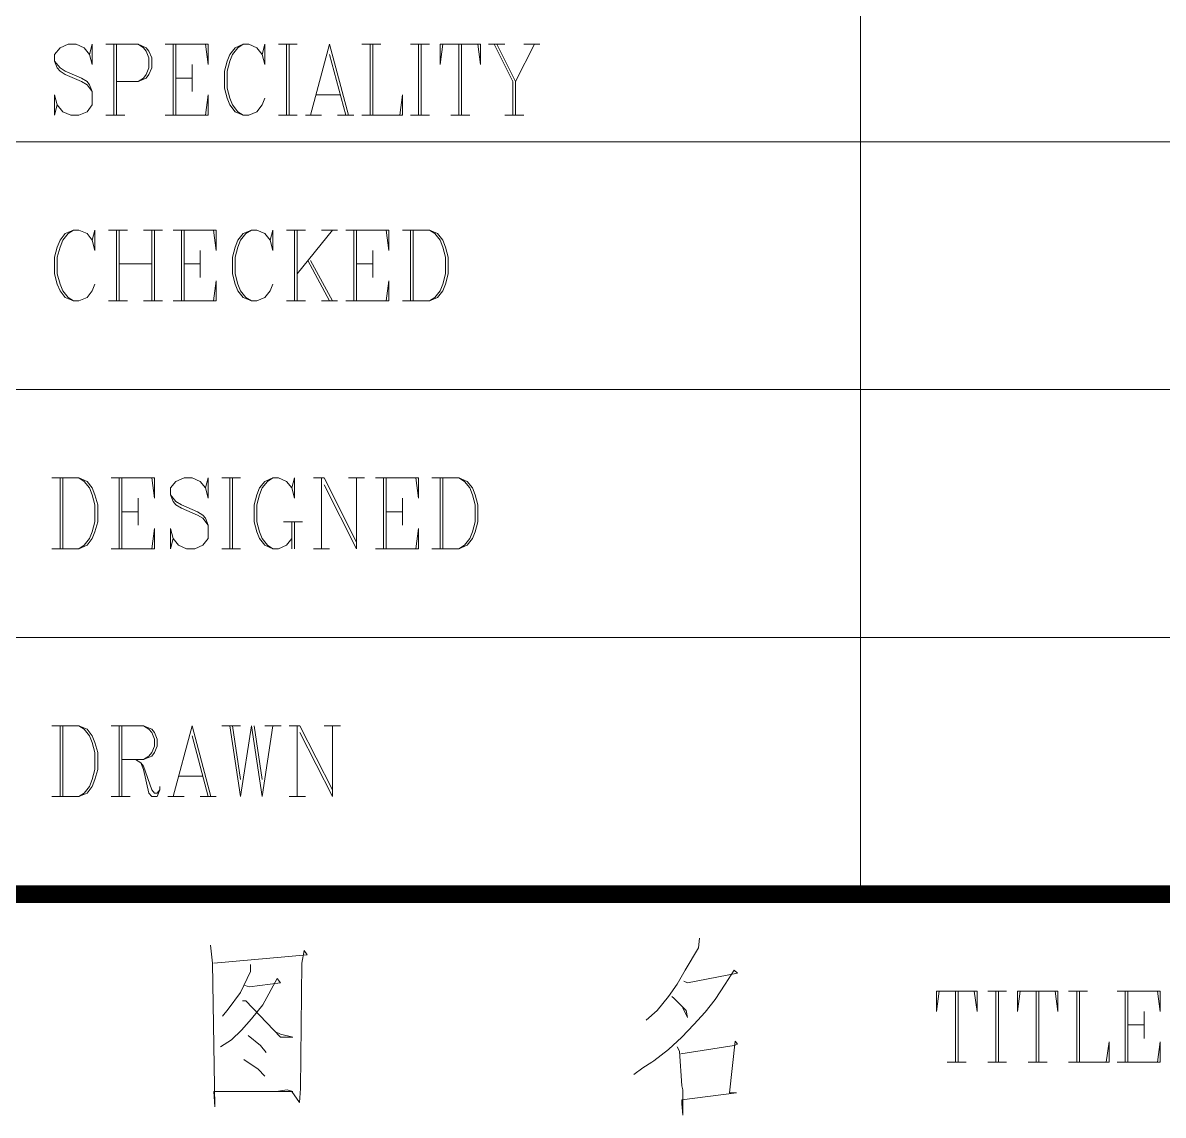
# Model space of a CAD drawing. Extents: x 1332633 to 1595679, y 264824 to 640777.
# Drawn here: x 1410067 to 1413288, y 279350 to 282436 of the extents above; entities that cross this region are included whole.
import ezdxf
from ezdxf.enums import TextEntityAlignment as Align

# ---------------------------------------------------------------- set-up
doc = ezdxf.new("R2010")
doc.units = 0
doc.header["$LTSCALE"] = 1000
doc.header["$MEASUREMENT"] = 0
doc.layers.add('_公共_图框', color=4, linetype='CONTINUOUS', lineweight=5)
doc.layers.add('hatch', color=251, linetype='CONTINUOUS')
doc.styles.add('图框文字', font='SIMKAI.TTF')

# ---------------------------------------------------------------- blocks, each defined once
blk = doc.blocks.new('tk22')
at = {"layer": '_公共_图框'}
for p, q in [((-4200, 17625), (-4200, 12675)), ((-6438.5, 15075.4), (-6461.1, 15065.8)), ((-6415.6, 15075.4), (-6438.5, 15075.4)), ((-6392.6, 15065.8), (-6415.6, 15075.4)), ((-6377.7, 15046.7), (-6370, 15075.4)), ((-6370, 15075.4), (-6370, 15018.4)), ((-6331.7, 15075.4), (-6240.6, 15075.4)), ((-6309.1, 15075.4), (-6309.1, 14875.2)), ((-6301.5, 15075.4), (-6301.5, 14875.2)), ((-6240.6, 15075.4), (-6217.6, 15065.8)), ((-6240.6, 15075.4), (-6225.3, 15065.8)), ((-6164.4, 15075.4), (-6042.3, 15075.4)), ((-6141.5, 15075.4), (-6141.5, 14875.2)), ((-6133.8, 15075.4), (-6133.8, 14875.2)), ((-6042.3, 15018.4), (-6050, 15075.4)), ((-6042.3, 15075.4), (-6042.3, 15018.4)), ((-5943.5, 15075.4), (-5966.5, 15065.8)), ((-5943.5, 15075.4), (-5958.9, 15065.8)), ((-5928.2, 15075.4), (-5943.5, 15075.4)), ((-5905.3, 15065.8), (-5928.2, 15075.4)), ((-5882.7, 15075.4), (-5890.3, 15046.7)), ((-5882.7, 15018.4), (-5882.7, 15075.4)), ((-5844.4, 15075.4), (-5791.2, 15075.4)), ((-5821.8, 15075.4), (-5821.8, 14875.2)), ((-5814.2, 15075.4), (-5814.2, 14875.2)), ((-5753.3, 14875.2), (-5699.7, 15075.4)), ((-5699.7, 15075.4), (-5646.5, 14875.2)), ((-5608.6, 15075.4), (-5555, 15075.4)), ((-5585.6, 15075.4), (-5585.6, 14875.2)), ((-5577.9, 15075.4), (-5577.9, 14875.2)), ((-5471.5, 15075.4), (-5417.9, 15075.4)), ((-5448.6, 15075.4), (-5448.6, 14875.2)), ((-5440.9, 15075.4), (-5440.9, 14875.2)), ((-5387.7, 15075.4), (-5273.6, 15075.4)), ((-5387.7, 15018.4), (-5387.7, 15075.4)), ((-5380, 15075.4), (-5387.7, 15018.4)), ((-5334.5, 15075.4), (-5334.5, 14875.2)), ((-5326.8, 15075.4), (-5326.8, 14875.2)), ((-5273.6, 15018.4), (-5280.9, 15075.4)), ((-5273.6, 15075.4), (-5273.6, 15018.4)), ((-5250.6, 15075.4), (-5205.1, 15075.4)), ((-5235.3, 15075.4), (-5182.1, 14970.5)), ((-5227.7, 15075.4), (-5174.5, 14970.5)), ((-5121.2, 15075.4), (-5174.5, 14970.5)), ((-5151.5, 15075.4), (-5105.9, 15075.4)), ((-6461.1, 15065.8), (-6476.4, 15046.7)), ((-6476.4, 15046.7), (-6476.4, 15027.9)), ((-6377.7, 15046.7), (-6392.6, 15065.8)), ((-6370, 15018.4), (-6377.7, 15046.7)), ((-6225.3, 15065.8), (-6217.6, 15056.3)), ((-6217.6, 15065.8), (-6210, 15056.3)), ((-6217.6, 15056.3), (-6210, 15037.1)), ((-6210, 15056.3), (-6202.3, 15037.1)), ((-5981.4, 15046.7), (-5989.1, 15027.9)), ((-5966.5, 15065.8), (-5981.4, 15046.7)), ((-5973.8, 15046.7), (-5981.4, 15027.9)), ((-5958.9, 15065.8), (-5973.8, 15046.7)), ((-5890.3, 15046.7), (-5905.3, 15065.8)), ((-5890.3, 15046.7), (-5882.7, 15018.4)), ((-5699.7, 15046.7), (-5654.1, 14875.2)), ((-6476.4, 15027.9), (-6468.8, 15008.8)), ((-6476.4, 15027.9), (-6461.1, 15008.8)), ((-6210, 15037.1), (-6210, 15008.8)), ((-6202.3, 15037.1), (-6202.3, 15008.8)), ((-6088.3, 15018.4), (-6088.3, 14942.2)), ((-5989.1, 15027.9), (-5996.8, 14999.2)), ((-5981.4, 15027.9), (-5989.1, 14999.2)), ((-6468.8, 15008.8), (-6461.1, 14999.2)), ((-6461.1, 15008.8), (-6446.2, 14999.2)), ((-6461.1, 14999.2), (-6446.2, 14989.6)), ((-6446.2, 14999.2), (-6400.3, 14980.1)), ((-6446.2, 14989.6), (-6400.3, 14970.5)), ((-6400.3, 14980.1), (-6384.9, 14970.5)), ((-6217.6, 14980.1), (-6240.6, 14970.5)), ((-6225.3, 14980.1), (-6240.6, 14970.5)), ((-6217.6, 14989.6), (-6225.3, 14980.1)), ((-6210, 15008.8), (-6217.6, 14989.6)), ((-6210, 14989.6), (-6217.6, 14980.1)), ((-6202.3, 15008.8), (-6210, 14989.6)), ((-6133.8, 14980.1), (-6088.3, 14980.1)), ((-5996.8, 14999.2), (-5996.8, 14951.7)), ((-5989.1, 14999.2), (-5989.1, 14951.7)), ((-6400.3, 14970.5), (-6384.9, 14960.9)), ((-6384.9, 14970.5), (-6377.7, 14960.9)), ((-6384.9, 14960.9), (-6370, 14942.2)), ((-6377.7, 14960.9), (-6370, 14942.2)), ((-6240.6, 14970.5), (-6301.5, 14970.5)), ((-5996.8, 14951.7), (-5989.1, 14923)), ((-5989.1, 14951.7), (-5981.4, 14923)), ((-5182.1, 14970.5), (-5182.1, 14875.2)), ((-5174.5, 14970.5), (-5174.5, 14875.2)), ((-6476.4, 14932.6), (-6476.4, 14875.2)), ((-6468.8, 14903.9), (-6476.4, 14932.6)), ((-6370, 14942.2), (-6370, 14903.9)), ((-6042.3, 14932.6), (-6050, 14875.2)), ((-6042.3, 14875.2), (-6042.3, 14932.6)), ((-5989.1, 14923), (-5981.4, 14903.9)), ((-5981.4, 14923), (-5973.8, 14903.9)), ((-5890.3, 14903.9), (-5882.7, 14923)), ((-5738, 14932.6), (-5669.4, 14932.6)), ((-5494.1, 14932.6), (-5501.8, 14875.2)), ((-5494.1, 14875.2), (-5494.1, 14932.6)), ((-6476.4, 14875.2), (-6468.8, 14903.9)), ((-6453.5, 14884.7), (-6468.8, 14903.9)), ((-6430.9, 14875.2), (-6453.5, 14884.7)), ((-6384.9, 14884.7), (-6407.9, 14875.2)), ((-6370, 14903.9), (-6384.9, 14884.7)), ((-5981.4, 14903.9), (-5966.5, 14884.7)), ((-5973.8, 14903.9), (-5958.9, 14884.7)), ((-5966.5, 14884.7), (-5943.5, 14875.2)), ((-5958.9, 14884.7), (-5943.5, 14875.2)), ((-5928.2, 14875.2), (-5905.3, 14884.7)), ((-5905.3, 14884.7), (-5890.3, 14903.9)), ((-6407.9, 14875.2), (-6430.9, 14875.2)), ((-6331.7, 14875.2), (-6278.5, 14875.2)), ((-6164.4, 14875.2), (-6042.3, 14875.2)), ((-5943.5, 14875.2), (-5928.2, 14875.2)), ((-5844.4, 14875.2), (-5791.2, 14875.2)), ((-5768.2, 14875.2), (-5722.7, 14875.2)), ((-5677.1, 14875.2), (-5631.2, 14875.2)), ((-5608.6, 14875.2), (-5494.1, 14875.2)), ((-5471.5, 14875.2), (-5417.9, 14875.2)), ((-5357.1, 14875.2), (-5303.8, 14875.2)), ((-5205.1, 14875.2), (-5151.5, 14875.2)), ((-9000, 14800), (-1000, 14800)), ((-6446.2, 14541), (-6461.1, 14521.8)), ((-6438.5, 14541), (-6453.5, 14521.8)), ((-6423.2, 14550.5), (-6446.2, 14541)), ((-6423.2, 14550.5), (-6438.5, 14541)), ((-6407.9, 14550.5), (-6423.2, 14550.5)), ((-6384.9, 14541), (-6407.9, 14550.5)), ((-6370, 14521.8), (-6384.9, 14541)), ((-6362.4, 14550.5), (-6370, 14521.8)), ((-6362.4, 14493.1), (-6362.4, 14550.5)), ((-6324.1, 14550.5), (-6270.9, 14550.5)), ((-6301.5, 14550.5), (-6301.5, 14350.3)), ((-6293.8, 14550.5), (-6293.8, 14350.3)), ((-6225.3, 14550.5), (-6172.1, 14550.5)), ((-6202.3, 14550.5), (-6202.3, 14350.3)), ((-6194.7, 14550.5), (-6194.7, 14350.3)), ((-6141.5, 14550.5), (-6019.7, 14550.5)), ((-6118.5, 14550.5), (-6118.5, 14350.3)), ((-6110.8, 14550.5), (-6110.8, 14350.3)), ((-6019.7, 14493.1), (-6027.4, 14550.5)), ((-6019.7, 14550.5), (-6019.7, 14493.1)), ((-5943.5, 14541), (-5958.9, 14521.8)), ((-5935.9, 14541), (-5951.2, 14521.8)), ((-5920.6, 14550.5), (-5943.5, 14541)), ((-5920.6, 14550.5), (-5935.9, 14541)), ((-5905.3, 14550.5), (-5920.6, 14550.5)), ((-5882.7, 14541), (-5905.3, 14550.5)), ((-5867.4, 14521.8), (-5882.7, 14541)), ((-5859.7, 14550.5), (-5867.4, 14521.8)), ((-5859.7, 14493.1), (-5859.7, 14550.5)), ((-5821.8, 14550.5), (-5768.2, 14550.5)), ((-5798.8, 14550.5), (-5798.8, 14350.3)), ((-5791.2, 14550.5), (-5791.2, 14350.3)), ((-5692, 14550.5), (-5791.2, 14426.5)), ((-5722.7, 14550.5), (-5677.1, 14550.5)), ((-5654.1, 14550.5), (-5532.4, 14550.5)), ((-5631.2, 14550.5), (-5631.2, 14350.3)), ((-5623.5, 14550.5), (-5623.5, 14350.3)), ((-5532.4, 14493.1), (-5540, 14550.5)), ((-5532.4, 14550.5), (-5532.4, 14493.1)), ((-5494.1, 14550.5), (-5417.9, 14550.5)), ((-5471.5, 14550.5), (-5471.5, 14350.3)), ((-5463.9, 14550.5), (-5463.9, 14350.3)), ((-5417.9, 14550.5), (-5395.3, 14541)), ((-5417.9, 14550.5), (-5403, 14541)), ((-5403, 14541), (-5387.7, 14521.8)), ((-5395.3, 14541), (-5380, 14521.8)), ((-6468.8, 14502.7), (-6476.4, 14474.4)), ((-6461.1, 14521.8), (-6468.8, 14502.7)), ((-6461.1, 14502.7), (-6468.8, 14474.4)), ((-6453.5, 14521.8), (-6461.1, 14502.7)), ((-6370, 14521.8), (-6362.4, 14493.1)), ((-5966.5, 14502.7), (-5973.8, 14474.4)), ((-5958.9, 14521.8), (-5966.5, 14502.7)), ((-5958.9, 14502.7), (-5966.5, 14474.4)), ((-5951.2, 14521.8), (-5958.9, 14502.7)), ((-5867.4, 14521.8), (-5859.7, 14493.1)), ((-5387.7, 14521.8), (-5380, 14502.7)), ((-5380, 14521.8), (-5372.4, 14502.7)), ((-5380, 14502.7), (-5372.4, 14474.4)), ((-5372.4, 14502.7), (-5364.7, 14474.4)), ((-6476.4, 14474.4), (-6476.4, 14426.5)), ((-6468.8, 14474.4), (-6468.8, 14426.5)), ((-6065.3, 14493.1), (-6065.3, 14416.9)), ((-5973.8, 14474.4), (-5973.8, 14426.5)), ((-5966.5, 14474.4), (-5966.5, 14426.5)), ((-5760.9, 14464.8), (-5699.7, 14350.3)), ((-5753.3, 14464.8), (-5692, 14350.3)), ((-5577.9, 14493.1), (-5577.9, 14416.9)), ((-5372.4, 14474.4), (-5372.4, 14426.5)), ((-5364.7, 14474.4), (-5364.7, 14426.5)), ((-6293.8, 14455.2), (-6202.3, 14455.2)), ((-6110.8, 14455.2), (-6065.3, 14455.2)), ((-5623.5, 14455.2), (-5577.9, 14455.2)), ((-6476.4, 14426.5), (-6468.8, 14398.2)), ((-6468.8, 14426.5), (-6461.1, 14398.2)), ((-6468.8, 14398.2), (-6461.1, 14379)), ((-6461.1, 14398.2), (-6453.5, 14379)), ((-6370, 14379), (-6362.4, 14398.2)), ((-6019.7, 14407.4), (-6027.4, 14350.3)), ((-6019.7, 14350.3), (-6019.7, 14407.4)), ((-5973.8, 14426.5), (-5966.5, 14398.2)), ((-5966.5, 14426.5), (-5958.9, 14398.2)), ((-5966.5, 14398.2), (-5958.9, 14379)), ((-5958.9, 14398.2), (-5951.2, 14379)), ((-5867.4, 14379), (-5859.7, 14398.2)), ((-5532.4, 14407.4), (-5540, 14350.3)), ((-5532.4, 14350.3), (-5532.4, 14407.4)), ((-5380, 14398.2), (-5387.7, 14379)), ((-5372.4, 14426.5), (-5380, 14398.2)), ((-5372.4, 14398.2), (-5380, 14379)), ((-5364.7, 14426.5), (-5372.4, 14398.2)), ((-6461.1, 14379), (-6446.2, 14359.9)), ((-6453.5, 14379), (-6438.5, 14359.9)), ((-6384.9, 14359.9), (-6370, 14379)), ((-5958.9, 14379), (-5943.5, 14359.9)), ((-5951.2, 14379), (-5935.9, 14359.9)), ((-5882.7, 14359.9), (-5867.4, 14379)), ((-5387.7, 14379), (-5403, 14359.9)), ((-5380, 14379), (-5395.3, 14359.9)), ((-6446.2, 14359.9), (-6423.2, 14350.3)), ((-6438.5, 14359.9), (-6423.2, 14350.3)), ((-6423.2, 14350.3), (-6407.9, 14350.3)), ((-6407.9, 14350.3), (-6384.9, 14359.9)), ((-6324.1, 14350.3), (-6270.9, 14350.3)), ((-6225.3, 14350.3), (-6172.1, 14350.3)), ((-6141.5, 14350.3), (-6019.7, 14350.3)), ((-5943.5, 14359.9), (-5920.6, 14350.3)), ((-5935.9, 14359.9), (-5920.6, 14350.3)), ((-5920.6, 14350.3), (-5905.3, 14350.3)), ((-5905.3, 14350.3), (-5882.7, 14359.9)), ((-5821.8, 14350.3), (-5768.2, 14350.3)), ((-5722.7, 14350.3), (-5677.1, 14350.3)), ((-5654.1, 14350.3), (-5532.4, 14350.3)), ((-5417.9, 14350.3), (-5494.1, 14350.3)), ((-5395.3, 14359.9), (-5417.9, 14350.3)), ((-5403, 14359.9), (-5417.9, 14350.3)), ((-9000, 14100), (-1000, 14100)), ((-6484.1, 13850.4), (-6407.9, 13850.4)), ((-6461.1, 13850.4), (-6461.1, 13650.5)), ((-6453.5, 13850.4), (-6453.5, 13650.5)), ((-6407.9, 13850.4), (-6384.9, 13840.8)), ((-6407.9, 13850.4), (-6392.6, 13840.8)), ((-6316.4, 13850.4), (-6194.7, 13850.4)), ((-6293.8, 13850.4), (-6293.8, 13650.5)), ((-6286.2, 13850.4), (-6286.2, 13650.5)), ((-6194.7, 13793.3), (-6202.3, 13850.4)), ((-6194.7, 13850.4), (-6194.7, 13793.3)), ((-6110.8, 13850.4), (-6133.8, 13840.8)), ((-6088.3, 13850.4), (-6110.8, 13850.4)), ((-6065.3, 13840.8), (-6088.3, 13850.4)), ((-6050, 13822), (-6042.3, 13850.4)), ((-6042.3, 13850.4), (-6042.3, 13793.3)), ((-6004.4, 13850.4), (-5951.2, 13850.4)), ((-5981.4, 13850.4), (-5981.4, 13650.5)), ((-5973.8, 13850.4), (-5973.8, 13650.5)), ((-5859.7, 13850.4), (-5882.7, 13840.8)), ((-5859.7, 13850.4), (-5875, 13840.8)), ((-5844.4, 13850.4), (-5859.7, 13850.4)), ((-5821.8, 13840.8), (-5844.4, 13850.4)), ((-5798.8, 13850.4), (-5806.5, 13822)), ((-5798.8, 13793.3), (-5798.8, 13850.4)), ((-5745.6, 13850.4), (-5715, 13850.4)), ((-5722.7, 13850.4), (-5722.7, 13650.5)), ((-5715, 13850.4), (-5623.5, 13669.3)), ((-5646.5, 13850.4), (-5600.9, 13850.4)), ((-5623.5, 13650.5), (-5623.5, 13850.4)), ((-5570.3, 13850.4), (-5448.6, 13850.4)), ((-5547.7, 13850.4), (-5547.7, 13650.5)), ((-5540, 13850.4), (-5540, 13650.5)), ((-5448.6, 13793.3), (-5456.2, 13850.4)), ((-5448.6, 13850.4), (-5448.6, 13793.3)), ((-5410.7, 13850.4), (-5334.5, 13850.4)), ((-5387.7, 13850.4), (-5387.7, 13650.5)), ((-5380, 13850.4), (-5380, 13650.5)), ((-5334.5, 13850.4), (-5311.5, 13840.8)), ((-5334.5, 13850.4), (-5319.2, 13840.8)), ((-6392.6, 13840.8), (-6377.7, 13822)), ((-6384.9, 13840.8), (-6370, 13822)), ((-6377.7, 13822), (-6370, 13802.9)), ((-6370, 13822), (-6362.4, 13802.9)), ((-6133.8, 13840.8), (-6149.1, 13822)), ((-6149.1, 13822), (-6149.1, 13802.9)), ((-6050, 13822), (-6065.3, 13840.8)), ((-6042.3, 13793.3), (-6050, 13822)), ((-5898, 13822), (-5905.3, 13802.9)), ((-5882.7, 13840.8), (-5898, 13822)), ((-5890.3, 13822), (-5898, 13802.9)), ((-5875, 13840.8), (-5890.3, 13822)), ((-5806.5, 13822), (-5821.8, 13840.8)), ((-5806.5, 13822), (-5798.8, 13793.3)), ((-5715, 13831.2), (-5623.5, 13650.5)), ((-5319.2, 13840.8), (-5303.8, 13822)), ((-5311.5, 13840.8), (-5296.2, 13822)), ((-5303.8, 13822), (-5296.2, 13802.9)), ((-5296.2, 13822), (-5288.5, 13802.9)), ((-6370, 13802.9), (-6362.4, 13774.2)), ((-6362.4, 13802.9), (-6354.7, 13774.2)), ((-6240.6, 13793.3), (-6240.6, 13717.1)), ((-6149.1, 13802.9), (-6141.5, 13783.7)), ((-6149.1, 13802.9), (-6133.8, 13783.7)), ((-5905.3, 13802.9), (-5912.9, 13774.2)), ((-5898, 13802.9), (-5905.3, 13774.2)), ((-5494.1, 13793.3), (-5494.1, 13717.1)), ((-5296.2, 13802.9), (-5288.5, 13774.2)), ((-5288.5, 13802.9), (-5280.9, 13774.2)), ((-6362.4, 13774.2), (-6362.4, 13726.7)), ((-6354.7, 13774.2), (-6354.7, 13726.7)), ((-6286.2, 13755), (-6240.6, 13755)), ((-6141.5, 13783.7), (-6133.8, 13774.2)), ((-6133.8, 13783.7), (-6118.5, 13774.2)), ((-6133.8, 13774.2), (-6118.5, 13764.6)), ((-6118.5, 13774.2), (-6072.9, 13755)), ((-6118.5, 13764.6), (-6072.9, 13745.5)), ((-6072.9, 13755), (-6057.6, 13745.5)), ((-5912.9, 13774.2), (-5912.9, 13726.7)), ((-5905.3, 13774.2), (-5905.3, 13726.7)), ((-5540, 13755), (-5494.1, 13755)), ((-5288.5, 13774.2), (-5288.5, 13726.7)), ((-5280.9, 13774.2), (-5280.9, 13726.7)), ((-6362.4, 13726.7), (-6370, 13698)), ((-6354.7, 13726.7), (-6362.4, 13698)), ((-6072.9, 13745.5), (-6057.6, 13736.3)), ((-6057.6, 13745.5), (-6050, 13736.3)), ((-6057.6, 13736.3), (-6042.3, 13717.1)), ((-6050, 13736.3), (-6042.3, 13717.1)), ((-5912.9, 13726.7), (-5905.3, 13698)), ((-5905.3, 13726.7), (-5898, 13698)), ((-5829.5, 13726.7), (-5775.9, 13726.7)), ((-5806.5, 13726.7), (-5806.5, 13650.5)), ((-5798.8, 13726.7), (-5798.8, 13650.5)), ((-5288.5, 13726.7), (-5296.2, 13698)), ((-5280.9, 13726.7), (-5288.5, 13698)), ((-6370, 13698), (-6377.7, 13678.9)), ((-6362.4, 13698), (-6370, 13678.9)), ((-6194.7, 13707.6), (-6202.3, 13650.5)), ((-6194.7, 13650.5), (-6194.7, 13707.6)), ((-6149.1, 13707.6), (-6149.1, 13650.5)), ((-6141.5, 13678.9), (-6149.1, 13707.6)), ((-6042.3, 13717.1), (-6042.3, 13678.9)), ((-5905.3, 13698), (-5898, 13678.9)), ((-5898, 13698), (-5890.3, 13678.9)), ((-5448.6, 13707.6), (-5456.2, 13650.5)), ((-5448.6, 13650.5), (-5448.6, 13707.6)), ((-5296.2, 13698), (-5303.8, 13678.9)), ((-5288.5, 13698), (-5296.2, 13678.9)), ((-6384.9, 13660.1), (-6407.9, 13650.5)), ((-6392.6, 13660.1), (-6407.9, 13650.5)), ((-6377.7, 13678.9), (-6392.6, 13660.1)), ((-6370, 13678.9), (-6384.9, 13660.1)), ((-6149.1, 13650.5), (-6141.5, 13678.9)), ((-6126.2, 13660.1), (-6141.5, 13678.9)), ((-6103.6, 13650.5), (-6126.2, 13660.1)), ((-6057.6, 13660.1), (-6080.6, 13650.5)), ((-6042.3, 13678.9), (-6057.6, 13660.1)), ((-5898, 13678.9), (-5882.7, 13660.1)), ((-5890.3, 13678.9), (-5875, 13660.1)), ((-5882.7, 13660.1), (-5859.7, 13650.5)), ((-5875, 13660.1), (-5859.7, 13650.5)), ((-5844.4, 13650.5), (-5821.8, 13660.1)), ((-5821.8, 13660.1), (-5806.5, 13678.9)), ((-5311.5, 13660.1), (-5334.5, 13650.5)), ((-5319.2, 13660.1), (-5334.5, 13650.5)), ((-5303.8, 13678.9), (-5319.2, 13660.1)), ((-5296.2, 13678.9), (-5311.5, 13660.1)), ((-6407.9, 13650.5), (-6484.1, 13650.5)), ((-6316.4, 13650.5), (-6194.7, 13650.5)), ((-6080.6, 13650.5), (-6103.6, 13650.5)), ((-6004.4, 13650.5), (-5951.2, 13650.5)), ((-5859.7, 13650.5), (-5844.4, 13650.5)), ((-5745.6, 13650.5), (-5699.7, 13650.5)), ((-5570.3, 13650.5), (-5448.6, 13650.5)), ((-5334.5, 13650.5), (-5410.7, 13650.5)), ((-9000, 13400), (-1000, 13400)), ((-6484.1, 13150.6), (-6407.9, 13150.6)), ((-6461.1, 13150.6), (-6461.1, 12950.3)), ((-6453.5, 13150.6), (-6453.5, 12950.3)), ((-6407.9, 13150.6), (-6384.9, 13141)), ((-6407.9, 13150.6), (-6392.6, 13141)), ((-6392.6, 13141), (-6377.7, 13121.8)), ((-6384.9, 13141), (-6370, 13121.8)), ((-6316.4, 13150.6), (-6225.3, 13150.6)), ((-6293.8, 13150.6), (-6293.8, 12950.3)), ((-6286.2, 13150.6), (-6286.2, 12950.3)), ((-6225.3, 13150.6), (-6202.3, 13141)), ((-6225.3, 13150.6), (-6210, 13141)), ((-6210, 13141), (-6202.3, 13131.4)), ((-6202.3, 13141), (-6194.7, 13131.4)), ((-6141.5, 12950.3), (-6088.3, 13150.6)), ((-6088.3, 13150.6), (-6035, 12950.3)), ((-6004.4, 13150.6), (-5951.2, 13150.6)), ((-5981.4, 13150.6), (-5951.2, 12950.3)), ((-5973.8, 13150.6), (-5951.2, 12998.2)), ((-5951.2, 12950.3), (-5920.6, 13150.6)), ((-5920.6, 13150.6), (-5890.3, 12950.3)), ((-5912.9, 13150.6), (-5890.3, 12998.2)), ((-5859.7, 13150.6), (-5890.3, 12950.3)), ((-5882.7, 13150.6), (-5836.7, 13150.6)), ((-5814.2, 13150.6), (-5783.5, 13150.6)), ((-5791.2, 13150.6), (-5791.2, 12950.3)), ((-5783.5, 13150.6), (-5692, 12969.5)), ((-5715, 13150.6), (-5669.4, 13150.6)), ((-5692, 12950.3), (-5692, 13150.6)), ((-6377.7, 13121.8), (-6370, 13102.7)), ((-6370, 13121.8), (-6362.4, 13102.7)), ((-6202.3, 13131.4), (-6194.7, 13112.3)), ((-6194.7, 13131.4), (-6187, 13112.3)), ((-6194.7, 13112.3), (-6194.7, 13093.1)), ((-6187, 13112.3), (-6187, 13093.1)), ((-6088.3, 13121.8), (-6042.3, 12950.3)), ((-5783.5, 13131.4), (-5692, 12950.3)), ((-6370, 13102.7), (-6362.4, 13074.4)), ((-6362.4, 13102.7), (-6354.7, 13074.4)), ((-6194.7, 13093.1), (-6202.3, 13074.4)), ((-6187, 13093.1), (-6194.7, 13074.4)), ((-6362.4, 13074.4), (-6362.4, 13026.5)), ((-6354.7, 13074.4), (-6354.7, 13026.5)), ((-6225.3, 13055.2), (-6286.2, 13055.2)), ((-6247.9, 13055.2), (-6233, 13045.7)), ((-6233, 13045.7), (-6225.3, 13036.1)), ((-6233, 13045.7), (-6225.3, 13026.5)), ((-6202.3, 13064.8), (-6225.3, 13055.2)), ((-6210, 13064.8), (-6225.3, 13055.2)), ((-6202.3, 13074.4), (-6210, 13064.8)), ((-6194.7, 13074.4), (-6202.3, 13064.8)), ((-6362.4, 13026.5), (-6370, 12998.2)), ((-6354.7, 13026.5), (-6362.4, 12998.2)), ((-6225.3, 13036.1), (-6202.3, 12969.5)), ((-6225.3, 13026.5), (-6210, 12959.9)), ((-6370, 12998.2), (-6377.7, 12979.1)), ((-6362.4, 12998.2), (-6370, 12979.1)), ((-6126.2, 13007.8), (-6057.6, 13007.8)), ((-6407.9, 12950.3), (-6484.1, 12950.3)), ((-6384.9, 12959.9), (-6407.9, 12950.3)), ((-6392.6, 12959.9), (-6407.9, 12950.3)), ((-6377.7, 12979.1), (-6392.6, 12959.9)), ((-6370, 12979.1), (-6384.9, 12959.9)), ((-6316.4, 12950.3), (-6263.2, 12950.3)), ((-6210, 12959.9), (-6202.3, 12950.3)), ((-6202.3, 12969.5), (-6194.7, 12959.9)), ((-6202.3, 12950.3), (-6187, 12950.3)), ((-6194.7, 12959.9), (-6187, 12959.9)), ((-6187, 12959.9), (-6179.4, 12969.5)), ((-6187, 12950.3), (-6179.4, 12969.5)), ((-6179.4, 12969.5), (-6179.4, 12979.1)), ((-6156.8, 12950.3), (-6110.8, 12950.3)), ((-6065.3, 12950.3), (-6019.7, 12950.3)), ((-5814.2, 12950.3), (-5768.2, 12950.3)), ((-6036.6, 12530.8), (-6030.4, 12479.5)), ((-4655, 12550.3), (-4658, 12522.7)), ((-6027, 12479.5), (-5762.9, 12503.2)), ((-5772, 12515.1), (-5778.5, 12479.5)), ((-5762.9, 12503.2), (-5772, 12515.1)), ((-4658, 12522.7), (-4695.5, 12459.9)), ((-6030.4, 12479.5), (-6023.9, 12074.1)), ((-5923.3, 12475.6), (-5923.3, 12456.1)), ((-5778.5, 12479.5), (-5781.6, 12125.4)), ((-5923.3, 12456.1), (-5951.6, 12396.8)), ((-5847.8, 12436.2), (-5888.8, 12361.6)), ((-5838.3, 12424.3), (-5847.8, 12436.2)), ((-4695.5, 12459.9), (-4717.7, 12420.5)), ((-4689.4, 12424.3), (-4547.8, 12451.9)), ((-4557.3, 12459.9), (-4582.2, 12420.5)), ((-4547.8, 12451.9), (-4557.3, 12459.9)), ((-5939, 12416.7), (-5926.3, 12412.9)), ((-5926.3, 12412.9), (-5838.3, 12424.3)), ((-4717.7, 12420.5), (-4743, 12385.3)), ((-4699, 12428.5), (-4689.4, 12424.3)), ((-4582.2, 12420.5), (-4610.6, 12377.3)), ((-3985.8, 12400.6), (-3871.3, 12400.6)), ((-3985.8, 12343.2), (-3985.8, 12400.6)), ((-3978.1, 12400.6), (-3985.8, 12343.2)), ((-3932.2, 12400.6), (-3932.2, 12200.4)), ((-3924.9, 12400.6), (-3924.9, 12200.4)), ((-3871.3, 12343.2), (-3879, 12400.6)), ((-3871.3, 12400.6), (-3871.3, 12343.2)), ((-3841.1, 12400.6), (-3787.9, 12400.6)), ((-3818.1, 12400.6), (-3818.1, 12200.4)), ((-3810.4, 12400.6), (-3810.4, 12200.4)), ((-3757.2, 12400.6), (-3643.2, 12400.6)), ((-3757.2, 12343.2), (-3757.2, 12400.6)), ((-3749.6, 12400.6), (-3757.2, 12343.2)), ((-3704, 12400.6), (-3704, 12200.4)), ((-3696.4, 12400.6), (-3696.4, 12200.4)), ((-3643.2, 12343.2), (-3650.8, 12400.6)), ((-3643.2, 12400.6), (-3643.2, 12343.2)), ((-3612.5, 12400.6), (-3559.3, 12400.6)), ((-3589.6, 12400.6), (-3589.6, 12200.4)), ((-3582.3, 12400.6), (-3582.3, 12200.4)), ((-3475.5, 12400.6), (-3353.7, 12400.6)), ((-3452.5, 12400.6), (-3452.5, 12200.4)), ((-3444.9, 12400.6), (-3444.9, 12200.4)), ((-3353.7, 12343.2), (-3361.4, 12400.6)), ((-3353.7, 12400.6), (-3353.7, 12343.2)), ((-5951.6, 12396.8), (-5986.4, 12349.7)), ((-5945.5, 12373.4), (-5935.9, 12373.4)), ((-5935.9, 12373.4), (-5838.3, 12270.8)), ((-4743, 12385.3), (-4774.4, 12345.9)), ((-4733.4, 12385.3), (-4727.3, 12381.1)), ((-4727.3, 12381.1), (-4692.5, 12345.9)), ((-4610.6, 12377.3), (-4638.9, 12341.6)), ((-5986.4, 12349.7), (-6002.1, 12330.2)), ((-5888.8, 12361.6), (-5920.2, 12322.1)), ((-4774.4, 12345.9), (-4805.8, 12318.3)), ((-4689.4, 12326), (-4702, 12353.5)), ((-4692.5, 12345.9), (-4689.4, 12326)), ((-4638.9, 12341.6), (-4670.7, 12306.4)), ((-3399.3, 12343.2), (-3399.3, 12267)), ((-5920.2, 12322.1), (-5948.5, 12290.7)), ((-4670.7, 12306.4), (-4705.1, 12270.8)), ((-3444.9, 12305.3), (-3399.3, 12305.3)), ((-5948.5, 12290.7), (-5976.9, 12263.2)), ((-5929.8, 12275), (-5894.9, 12247.5)), ((-5838.3, 12278.9), (-5854, 12286.5)), ((-5803.8, 12270.8), (-5838.3, 12278.9)), ((-5976.9, 12263.2), (-6008.2, 12243.3)), ((-5894.9, 12247.5), (-5879.2, 12227.6)), ((-5838.3, 12270.8), (-5803.8, 12270.8)), ((-4705.1, 12270.8), (-4743, 12235.6)), ((-4717.7, 12243.3), (-4711.6, 12231.4)), ((-4557.3, 12247.5), (-4708.2, 12223.7)), ((-4570, 12113.5), (-4553.9, 12259)), ((-4547.8, 12251.3), (-4557.3, 12247.5)), ((-4553.9, 12259), (-4547.8, 12251.3)), ((-3498.4, 12257.8), (-3506.1, 12200.4)), ((-3498.4, 12200.4), (-3498.4, 12257.8)), ((-3353.7, 12257.8), (-3361.4, 12200.4)), ((-3353.7, 12200.4), (-3353.7, 12257.8)), ((-5942, 12208), (-5901.4, 12180.5)), ((-4743, 12235.6), (-4784, 12204.2)), ((-4711.6, 12231.4), (-4705.1, 12133)), ((-5901.4, 12180.5), (-5882.3, 12160.6)), ((-4815.4, 12184.3), (-4840.6, 12164.8)), ((-4790.1, 12200), (-4815.4, 12184.3)), ((-4784, 12204.2), (-4790.1, 12200)), ((-3955.2, 12200.4), (-3901.9, 12200.4)), ((-3841.1, 12200.4), (-3787.9, 12200.4)), ((-3726.6, 12200.4), (-3673.4, 12200.4)), ((-3612.5, 12200.4), (-3498.4, 12200.4)), ((-3475.5, 12200.4), (-3353.7, 12200.4)), ((-6027, 12117.3), (-5803.8, 12117.3)), ((-6023.9, 12074.1), (-6027, 12117.3)), ((-5819.5, 12121.5), (-5850.9, 12117.3)), ((-5803.8, 12117.3), (-5819.5, 12121.5)), ((-5784.7, 12085.9), (-5806.9, 12117.3)), ((-5781.6, 12125.4), (-5784.7, 12085.9)), ((-4705.1, 12133), (-4702, 12121.5)), ((-4705.1, 12094), (-4550.8, 12113.5)), ((-4702, 12121.5), (-4702, 12050.3)), ((-4553.9, 12113.5), (-4570, 12113.5)), ((-4550.8, 12113.5), (-4553.9, 12113.5)), ((-4705.1, 12082.1), (-4705.1, 12094)), ((-4702, 12050.3), (-4705.1, 12082.1))]:
    blk.add_line(p, q, dxfattribs=at)
at = {"layer": '_公共_图框', "const_width": 50}
blk.add_lwpolyline([(-9000, 12675), (-1000, 12675)], dxfattribs=at)
at = {"layer": '_公共_图框', "style": '图框文字'}
for tag, height, p in [('建设单位', 500, (-5000, 38300)), ('合作单位', 500, (-5054, 33683.2)), ('项目名称', 500, (-5000, 30300)), ('项目编号', 500, (-5000, 26300)), ('建筑', 350, (-2600, 5600)), ('方案深化', 350, (-2600, 4900)), ('1:100', 350, (-2600, 4200)), ('20090705', 350, (-2600, 3500)), ('图号', 350, (-2600, 2450))]:
    blk.add_attdef(tag, text='', height=height, dxfattribs=at).set_placement(p, align=Align.MIDDLE_CENTER)

msp = doc.modelspace()

# ---------------------------------------------------------------- block references
at = {"layer": 'hatch'}
msp.add_blockref('tk22', (1416633.5, 267300), dxfattribs=at)

doc.saveas('drawing.dxf')
